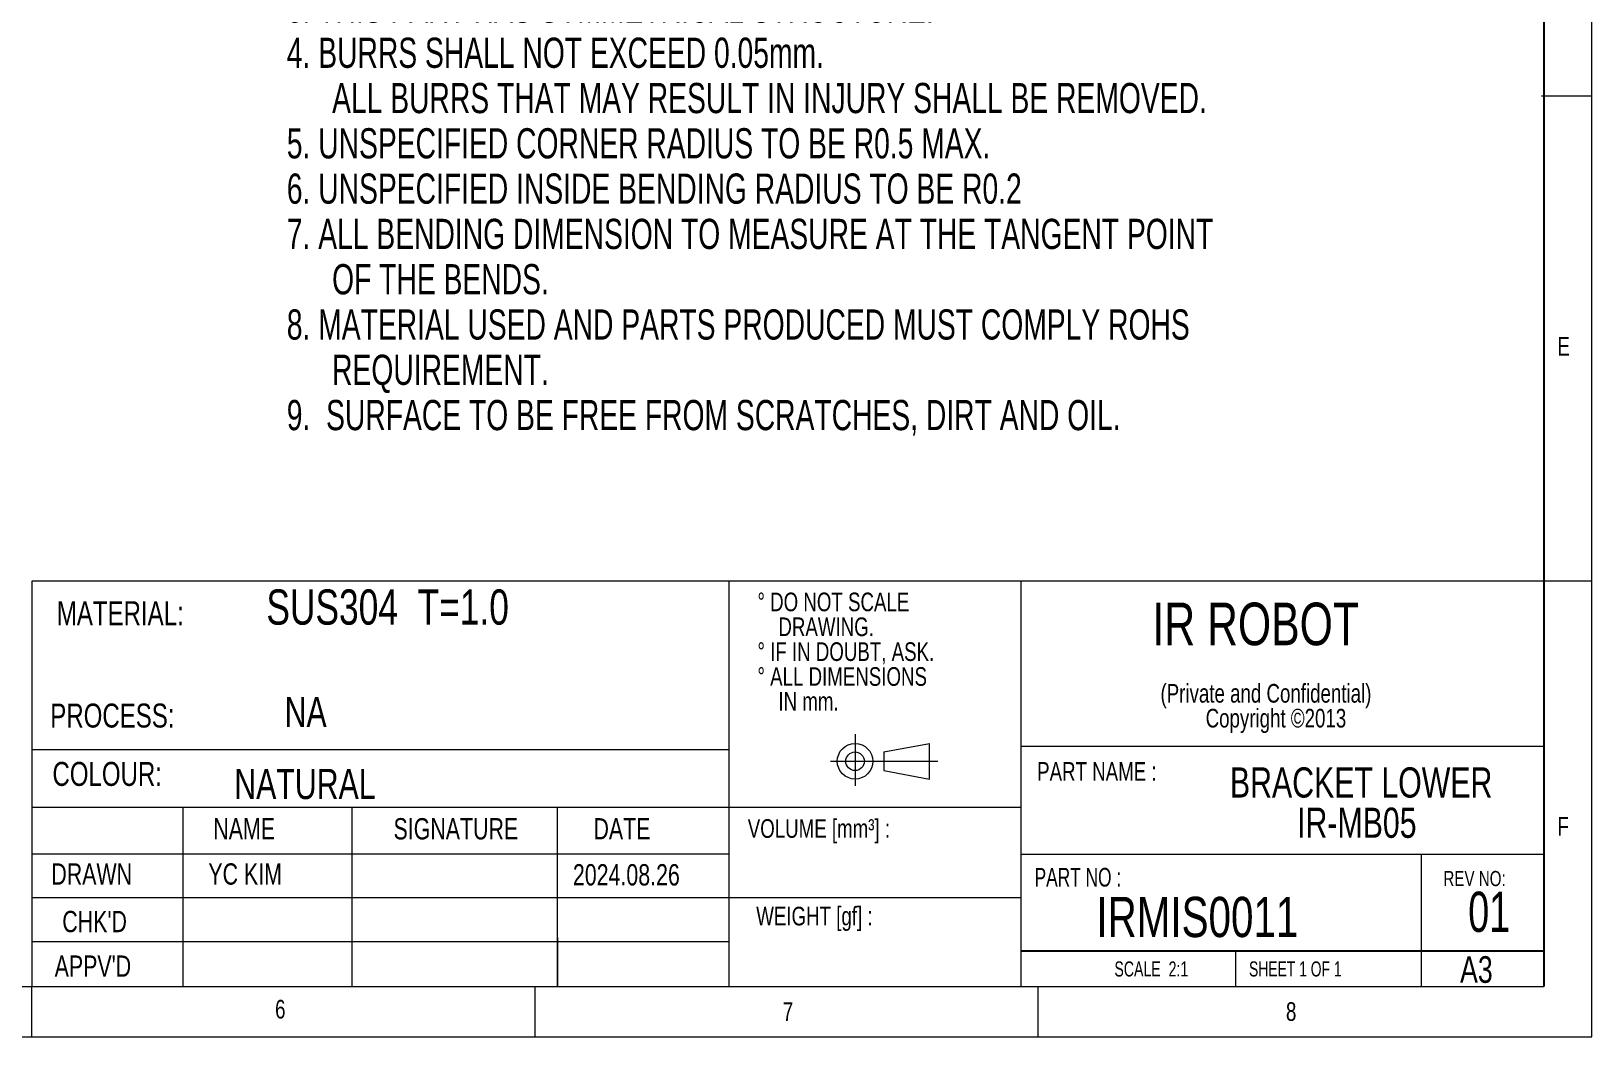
# Model space of a CAD drawing. Header units: millimetres. Extents: x 5 to 415, y 5 to 292.
# Drawn here: x 259.9 to 415, y 5 to 104.9 of the extents above; entities that cross this region are included whole.
import ezdxf

# ---------------------------------------------------------------- set-up
doc = ezdxf.new("R2010")
doc.units = ezdxf.units.MM
doc.linetypes.add('CENTERX2', pattern=[20.32, 12.7, -2.54, 2.54, -2.54])
doc.layers.add('CENTER_LINE', color=7, linetype='CENTERX2')
doc.layers.add('NOTES', color=7, linetype='Continuous')
doc.styles.add('SLDTEXTSTYLE0', font='TXT', dxfattribs={"width": 0.7})
doc.styles.add('SLDTEXTSTYLE1', font='TXT', dxfattribs={"width": 0.6375})
doc.styles.add('SLDTEXTSTYLE2', font='TXT', dxfattribs={"width": 0.65})
doc.styles.add('SLDTEXTSTYLE3', font='TXT', dxfattribs={"width": 0.652941})
doc.styles.add('SLDTEXTSTYLE4', font='TXT', dxfattribs={"width": 0.75})
doc.styles.add('SLDTEXTSTYLE5', font='TXT', dxfattribs={"width": 0.6875})
doc.styles.add('SLDTEXTSTYLE6', font='TXT', dxfattribs={"width": 0.694444})

# ---------------------------------------------------------------- blocks, each defined once
blk = doc.blocks.new('SW_NOTE_0')
at = {"layer": 'NOTES', "color": 0, "char_height": 3, "attachment_point": 1}
for s, insert, style in [('NOTE :', (0, 3.87), 'SLDTEXTSTYLE0'), ('1. UNLESS OTHERWISE SPECIFIED, GENERAL TOLERANCES ARE:', (0, -0.63), 'SLDTEXTSTYLE0'), ('0 - 20mm : ± 0.1', (4.5, -5.13), 'SLDTEXTSTYLE1'), ('21 -50mm : ± 0.2', (4.5, -9.63), 'SLDTEXTSTYLE2'), ('51 -100mm : ± 0.3', (4.5, -14.13), 'SLDTEXTSTYLE3'), ('101 -150mm : ± 0.4', (3.38, -18.63), 'SLDTEXTSTYLE0'), ('2. * INDICATES CONTROL DIMENSIONS.', (0, -23.13), 'SLDTEXTSTYLE0'), ('3. THIS PART HAS SYMMETRICAL STRUCTURE.', (0, -27.63), 'SLDTEXTSTYLE0'), ('4. BURRS SHALL NOT EXCEED 0.05mm.', (0, -32.13), 'SLDTEXTSTYLE0'), ('ALL BURRS THAT MAY RESULT IN INJURY SHALL BE REMOVED.', (4.5, -36.63), 'SLDTEXTSTYLE0'), ('5. UNSPECIFIED CORNER RADIUS TO BE R0.5 MAX.', (0, -41.13), 'SLDTEXTSTYLE0'), ('6. UNSPECIFIED INSIDE BENDING RADIUS TO BE R0.2', (0, -45.63), 'SLDTEXTSTYLE0'), ('7. ALL BENDING DIMENSION TO MEASURE AT THE TANGENT POINT', (0, -50.13), 'SLDTEXTSTYLE0'), ('OF THE BENDS.', (4.5, -54.63), 'SLDTEXTSTYLE0'), ('8. MATERIAL USED AND PARTS PRODUCED MUST COMPLY ROHS', (0, -59.13), 'SLDTEXTSTYLE0'), ('REQUIREMENT.', (4.5, -63.63), 'SLDTEXTSTYLE0'), ('9.  SURFACE TO BE FREE FROM SCRATCHES, DIRT AND OIL.', (0, -68.13), 'SLDTEXTSTYLE0')]:
    blk.add_mtext(s, dxfattribs=dict(at, insert=insert, style=style))
blk = doc.blocks.new('SW_NOTE_0_1')
at = {"color": 0, "linetype": 'Continuous', "lineweight": 0, "char_height": 1.8521, "attachment_point": 2, "style": 'SLDTEXTSTYLE4'}
for s, insert in [('(Private and Confidential)', (15.4, 2.39)), ('Copyright ©2013', (16.39, -0.08))]:
    blk.add_mtext(s, dxfattribs=dict(at, insert=insert))
blk = doc.blocks.new('SW_NOTE_0_2')
at = {"color": 0, "linetype": 'Continuous', "lineweight": 0, "char_height": 3, "attachment_point": 2, "style": 'SLDTEXTSTYLE4'}
for s, insert in [('BRACKET LOWER', (15.7, 3.87)), ('IR-MB05', (15.27, -0.13))]:
    blk.add_mtext(s, dxfattribs=dict(at, insert=insert))
blk = doc.blocks.new('SW_NOTE_0_3')
at = {"color": 0, "linetype": 'Continuous', "lineweight": 0, "attachment_point": 1, "style": 'SLDTEXTSTYLE4'}
for s, insert, char_height in [('%%d DO NOT SCALE', (0, 2.39), 1.8521), ('DRAWING.', (2.08, -0.08), 1.852), ('%%d IF IN DOUBT, ASK.', (0, -2.55), 1.8521), ('%%d ALL DIMENSIONS', (0, -5.02), 1.8521), ('IN mm.', (2.08, -7.49), 1.852)]:
    blk.add_mtext(s, dxfattribs=dict(at, insert=insert, char_height=char_height))

msp = doc.modelspace()

# ---------------------------------------------------------------- linework, layer by layer
at = {"color": 7, "linetype": 'Continuous', "lineweight": 18}
for p, q in [((415, 5), (415, 292)), ((410, 98.5), (415, 98.5)), ((260, 50.27057), (260, 10)), ((415, 50.27057), (260, 50.27057)), ((329.26526, 50.27057), (329.26526, 10)), ((358.25372, 50.27057), (358.25372, 10)), ((344.66768, 33.29731), (349.18134, 34.14272)), ((349.18134, 30.60829), (349.18134, 34.14272)), ((260, 33.5503), (329.26526, 33.5503)), ((344.66768, 33.29731), (344.66768, 31.45371)), ((410.25049, 33.8436), (358.25372, 33.8436)), ((344.66768, 31.45371), (349.18134, 30.60829)), ((275.00111, 27.79622), (275.00111, 10)), ((291.77786, 27.79622), (291.77786, 10)), ((312.21697, 10), (312.21697, 27.79622)), ((329.26526, 23.15809), (260, 23.15809)), ((398.07443, 10), (398.07443, 23.12266)), ((358.25372, 18.82218), (260, 18.82218)), ((260, 14.48088), (329.26526, 14.48088)), ((312.21697, 14.85867), (312.21697, 10)), ((379.61135, 13.419), (379.61135, 10)), ((10, 10), (410.25049, 10)), ((260, 5), (260, 10)), ((310, 5), (310, 10)), ((360, 5), (360, 10)), ((5, 5), (415, 5))]:
    msp.add_line(p, q, dxfattribs=at)
at = {"color": 7, "linetype": 'CENTERX2', "lineweight": 18}
for p, q in [((341.7976, 35.0541), (341.7976, 29.93633)), ((339.3607, 32.37551), (350.02344, 32.37551))]:
    msp.add_line(p, q, dxfattribs=at)
at = {"color": 7, "linetype": 'Continuous', "lineweight": 18}
for radius in [1.76722, 0.9218]:
    msp.add_circle((341.7976, 32.37551), radius, dxfattribs=at)
at = {"layer": 'NOTES', "color": 7}
for p, q in [((410.25049, 287), (410.25049, 10)), ((410.25049, 13.49629), (358.25372, 13.49629))]:
    msp.add_line(p, q, dxfattribs=at)
at = {"layer": 'NOTES', "color": 7, "linetype": 'Continuous', "lineweight": 18}
for p, q in [((260, 27.80051), (358.25372, 27.80051)), ((410.25049, 23.12266), (358.25372, 23.12266))]:
    msp.add_line(p, q, dxfattribs=at)

# ---------------------------------------------------------------- block references
at = {"color": 7, "linetype": 'Continuous', "lineweight": 0}
for name, p in [('SW_NOTE_0_3', (332.09751, 46.74413)), ('SW_NOTE_0_1', (367.22466, 37.66345)), ('SW_NOTE_0_2', (376.38333, 27.90038))]:
    msp.add_blockref(name, p, dxfattribs=at)
at = {"layer": 'NOTES'}
msp.add_blockref('SW_NOTE_0', (285.33151, 136.4042), dxfattribs=at)

# ---------------------------------------------------------------- texts
at = {"color": 7, "linetype": 'Continuous', "lineweight": 0}
for s, insert, char_height, attachment_point, style in [('E', (411.58588, 74.53717), 1.85208, 1, 'SLDTEXTSTYLE4'), ('MATERIAL:', (262.47939, 48.2783), 2.38125, 1, 'SLDTEXTSTYLE4'), ('SUS304  T=1.0', (295.35185, 49.44937), 3.5, 2, 'SLDTEXTSTYLE4'), ('PROCESS:', (261.82876, 38.10779), 2.38125, 1, 'SLDTEXTSTYLE4'), ('PART NAME :', (359.88746, 32.29042), 1.8520833, 1, 'SLDTEXTSTYLE4'), ('NAME', (278.02697, 26.72561), 2.116667, 1, 'SLDTEXTSTYLE4'), ('SIGNATURE', (295.9353, 26.72561), 2.116667, 1, 'SLDTEXTSTYLE4'), ('DATE', (315.80428, 26.72561), 2.116667, 1, 'SLDTEXTSTYLE4'), ('VOLUME [mm³] :', (331.13253, 26.62167), 1.8520833, 1, 'SLDTEXTSTYLE4'), ('DRAWN', (261.93655, 22.23276), 2.116667, 1, 'SLDTEXTSTYLE4'), ('2024.08.26', (313.75987, 22.15434), 2.116667, 1, 'SLDTEXTSTYLE4'), ('REV NO:', (400.2573, 21.47556), 1.5, 1, 'SLDTEXTSTYLE4'), ('IRMIS0011', (375.80821, 18.9056), 4, 2, 'SLDTEXTSTYLE4'), ("CHK'D", (263.02404, 17.50965), 2.116667, 1, 'SLDTEXTSTYLE4'), ("APPV'D", (262.26312, 13.07887), 2.116667, 1, 'SLDTEXTSTYLE4'), ('SCALE  2:1', (367.56414, 12.49052), 1.5, 1, 'SLDTEXTSTYLE0'), ('SHEET 1 OF 1', (380.94213, 12.49052), 1.5, 1, 'SLDTEXTSTYLE5'), ('A3', (401.91154, 13.00674), 2.645833, 1, 'SLDTEXTSTYLE4')]:
    msp.add_mtext(s, dxfattribs=dict(at, insert=insert, char_height=char_height, attachment_point=attachment_point, style=style))
at = {"layer": 'CENTER_LINE'}
for s, insert, char_height, attachment_point, style in [('NA', (287.20325, 38.77321), 3, 2, 'SLDTEXTSTYLE4'), ('NATURAL', (287.13216, 31.62245), 3, 2, 'SLDTEXTSTYLE4'), ('01', (402.72284, 19.41671), 4, 1, 'SLDTEXTSTYLE0')]:
    msp.add_mtext(s, dxfattribs=dict(at, insert=insert, char_height=char_height, attachment_point=attachment_point, style=style))
at = {"layer": 'NOTES', "attachment_point": 1}
for s, insert, char_height, style in [('IR ROBOT', (371.34535, 48.13606), 4.233333, 'SLDTEXTSTYLE4'), ('COLOUR:', (262.04594, 32.31162), 2.38125, 'SLDTEXTSTYLE4'), ('F', (411.58588, 26.83891), 1.85208, 'SLDTEXTSTYLE4'), ('YC KIM', (277.53455, 22.23276), 2.116667, 'SLDTEXTSTYLE4'), ('PART NO :', (359.63563, 21.77963), 1.852083, 'SLDTEXTSTYLE6'), ('WEIGHT [gf] :', (331.97621, 17.91868), 1.8520833, 'SLDTEXTSTYLE4'), ('6', (284.16667, 8.66802), 1.85208, 'SLDTEXTSTYLE4'), ('7', (334.61276, 8.434), 1.85208, 'SLDTEXTSTYLE4'), ('8', (384.61276, 8.434), 1.85208, 'SLDTEXTSTYLE4')]:
    msp.add_mtext(s, dxfattribs=dict(at, insert=insert, char_height=char_height, style=style))

doc.saveas('drawing.dxf')
